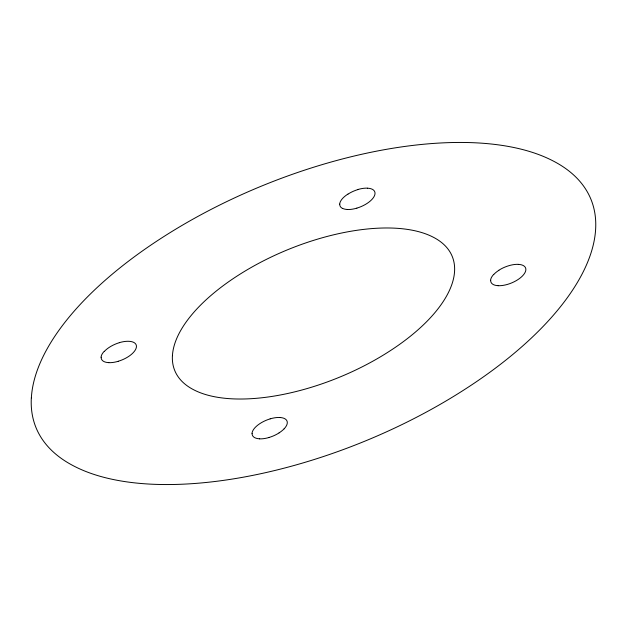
<?xml version="1.0" encoding="UTF-8"?>
<svg xmlns="http://www.w3.org/2000/svg" width="627" height="627" viewBox="0 0 627 627"><rect width="100%" height="100%" fill="white"/><g stroke="black" fill="none" stroke-linecap="round" stroke-linejoin="round"><path stroke-width="0.94" d="M342.475 208.415A18.669 8.566 -22.4 0 1 339.748 204.112M356.904 208.109A18.669 8.559 -22.4 0 0 371.874 199.504A18.81 8.629 -22.4 0 0 375.017 193.571A18.661 8.559 -22.4 0 0 367.485 188.186M347.429 209.473A18.669 8.559 -22.4 0 1 342.585 208.368M356.865 208.14A18.81 8.629 -22.4 0 1 347.311 209.512M339.709 204.096A18.81 8.629 -22.4 0 1 342.851 198.163A18.661 8.559 -22.4 0 1 347.954 194.08M348.056 194.08A18.661 8.559 -22.4 0 1 358.001 189.55M357.86 189.526A18.81 8.629 -22.4 0 1 367.406 188.155M101.174 357.233A18.669 8.566 -22.4 0 0 103.902 361.528A18.669 8.559 -22.4 0 0 108.808 362.618M118.291 361.254A18.669 8.559 -22.4 0 0 128.237 356.716A18.661 8.559 -22.4 0 0 133.316 352.578A18.81 8.629 -22.4 0 0 136.443 346.684A18.661 8.559 -22.4 0 0 128.911 341.3A18.81 8.629 -22.4 0 0 119.326 342.655M118.221 361.301A18.81 8.629 -22.4 0 1 108.675 362.672M101.065 357.249A18.81 8.629 -22.4 0 1 104.207 351.316M104.474 351.261A18.661 8.559 -22.4 0 1 119.428 342.663M498.222 285.693A18.669 8.559 -22.4 0 1 490.682 280.308M493.817 274.414A18.669 8.559 -22.4 0 1 498.88 270.315M490.596 280.308A18.802 8.621 -22.4 0 1 493.739 274.367M498.802 270.268A18.669 8.566 -22.4 0 1 508.748 265.73A18.802 8.621 -22.4 0 1 518.255 264.343M518.325 264.375A18.661 8.559 -22.4 0 1 525.857 269.759A18.802 8.621 -22.4 0 1 522.714 275.692A18.669 8.566 -22.4 0 1 517.651 279.791A18.669 8.559 -22.4 0 1 507.705 284.329A18.802 8.621 -22.4 0 1 498.159 285.7M279.078 432.912A18.669 8.566 -22.4 0 1 269.132 437.45M259.649 438.806A18.669 8.566 -22.4 0 1 252.109 433.422M252.023 433.422A18.802 8.621 -22.4 0 1 255.165 427.489A18.669 8.566 -22.4 0 1 270.127 418.883M270.174 418.852A18.802 8.621 -22.4 0 1 279.72 417.48M279.752 417.496A18.661 8.559 -22.4 0 1 287.291 422.872A18.802 8.621 -22.4 0 1 284.141 428.813M284.156 428.774A18.661 8.559 -22.4 0 1 279.093 432.865M269.077 437.481A18.802 8.621 -22.4 0 1 259.531 438.853M172.417 355.681A149.336 68.492 -22.4 0 0 194.229 390.049A149.336 68.492 -22.4 0 0 232.954 398.866A150.417 68.986 -22.4 0 0 309.346 387.886A149.328 68.492 -22.4 0 0 388.912 351.59A149.344 68.492 -22.4 0 0 429.417 318.806A150.417 68.994 -22.4 0 0 454.567 271.326A149.336 68.492 -22.4 0 0 432.771 236.951A149.336 68.492 -22.4 0 0 394.046 228.134A150.417 68.994 -22.4 0 0 317.654 239.114A149.344 68.492 -22.4 0 0 238.08 275.41A149.328 68.492 -22.4 0 0 197.576 308.202A150.417 68.986 -22.4 0 0 172.433 355.681M31.334 397.863A298.671 136.984 -22.4 0 0 74.958 466.598A298.664 136.984 -22.4 0 0 152.4 484.232A300.835 137.979 -22.4 0 0 305.2 462.271A298.679 136.992 -22.4 0 0 464.333 389.68A298.671 136.984 -22.4 0 0 545.341 324.104A300.835 137.979 -22.4 0 0 595.634 229.145A298.664 136.984 -22.4 0 0 552.05 160.402A298.679 136.984 -22.4 0 0 474.6 142.768A300.835 137.979 -22.4 0 0 321.8 164.729A298.671 136.984 -22.4 0 0 162.667 237.32A298.671 136.984 -22.4 0 0 81.659 302.896A300.835 137.979 -22.4 0 0 31.366 397.855"/></g></svg>
